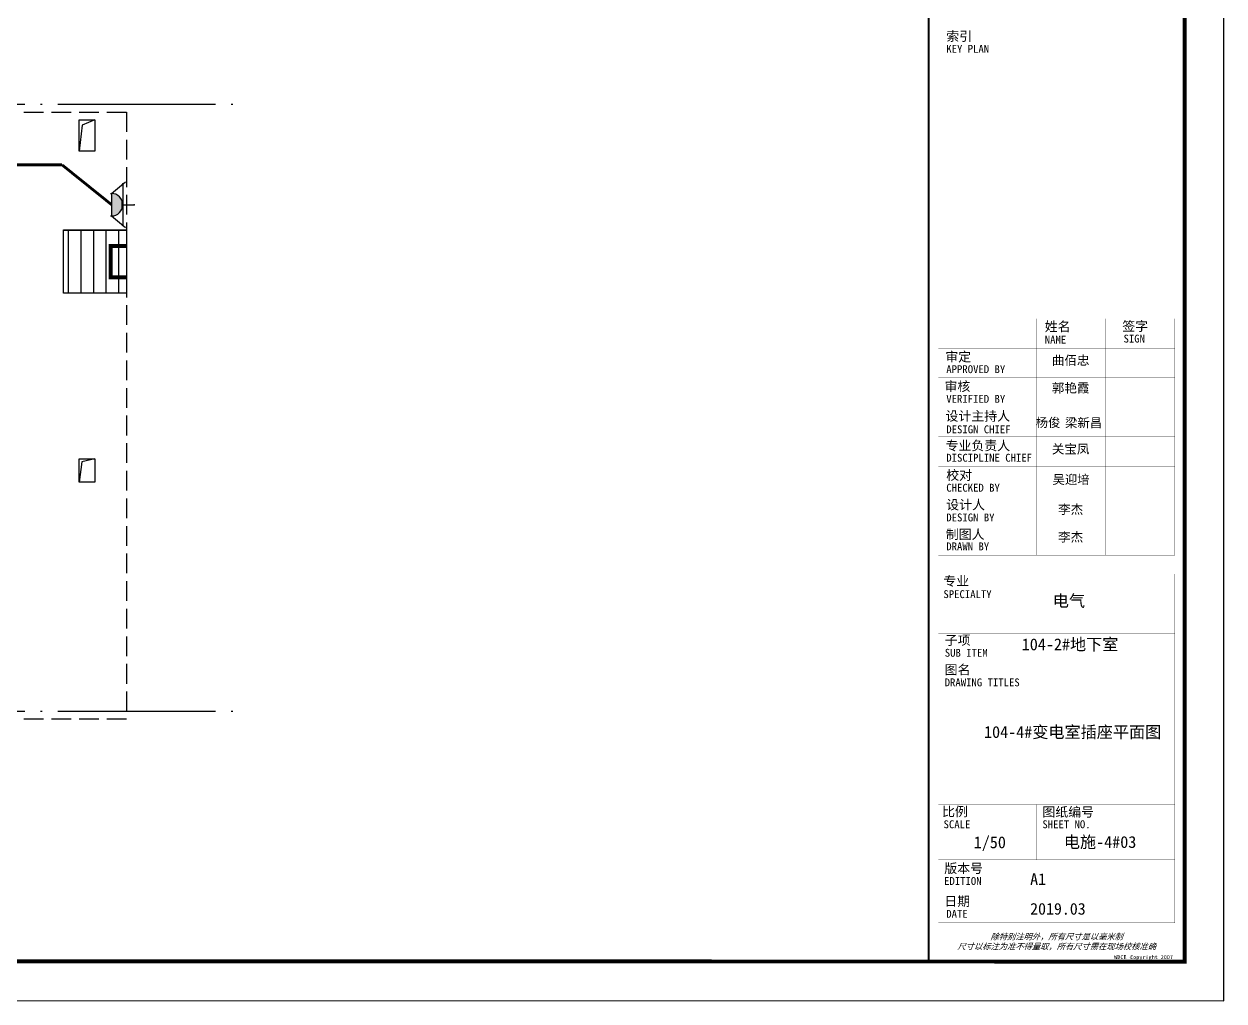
# Model space of a CAD drawing. Extents: x 115799 to 952918, y -190076 to 200966.
# Drawn here: x 460080 to 475310, y 75762 to 88155 of the extents above; entities that cross this region are included whole.
import ezdxf
from ezdxf.enums import TextEntityAlignment as Align

# ---------------------------------------------------------------- set-up
doc = ezdxf.new("R2010")
doc.units = 0
doc.header["$LTSCALE"] = 1000
doc.header["$MEASUREMENT"] = 0
doc.linetypes.add('$0$DASH', pattern=[0.35, 0.25, -0.1])
doc.linetypes.add('DOTE', pattern=[2.42, 2, -0.2, 0.02, -0.2])
for name, color, linetype in [('$0$A-TECH_结构', 21, 'Continuous'), ('00-图签', 7, 'Continuous'), ('00-图签签名_10', 10, 'Continuous'), ('A_AXIS-轴线', 1, 'DOTE'), ('EQUIP-插座', 80, 'Continuous'), ('EQUIP-照明', 3, 'Continuous'), ('SHEET_LINE', 6, 'Continuous'), ('SHEET_TEXT', 7, 'Continuous'), ('WIRE-照明', 1, 'Continuous'), ('字', 7, 'Continuous'), ('看线', 241, 'Continuous'), ('集水坑&', 6, 'Continuous')]:
    doc.layers.add(name, color=color, linetype=linetype)
doc.styles.add('_TCH_LABEL', font='COMPLEX', dxfattribs={"bigfont": 'GBCBIG'})
doc.styles.add('A0-建筑图签$0$hwxh', font='STXIHEI.TTF')
doc.styles.add('华文细黑', font='STXIHEI.TTF', dxfattribs={"height": 10})

# ---------------------------------------------------------------- blocks, each defined once
blk = doc.blocks.new('WDCE Copyright200X')
at = {"const_width": 0.016}
blk.add_lwpolyline([(-10.6, 1.26, 1), (-11.4, 1.26, 1)], format="xyb", close=True, dxfattribs=at)
at = {"style": '华文细黑'}
for s, p in [('WDCE ', (-11.46, 0.5)), ('     Copyright ', (-3.51, 0.5))]:
    blk.add_text(s, height=1, dxfattribs=at).set_placement(p, align=Align.BOTTOM_RIGHT)
blk.add_text('c', height=0.6, dxfattribs=at).set_placement((-11.04, 1.35), align=Align.MIDDLE_CENTER)
blk.add_attdef('200X', text='', height=1, dxfattribs=at).set_placement((-0.45, 0.5), align=Align.BOTTOM_RIGHT)
blk = doc.blocks.new('图签-A1')
at = {"layer": 'SHEET_LINE', "const_width": 0.5}
blk.add_lwpolyline([(-65, -0.17), (0, -0.17), (0, 512.33), (-65, 512.33)], close=True, dxfattribs=at)
at = {"layer": 'SHEET_LINE', "const_width": 0.05}
for points in [[(-62.5, 229.57), (-2.5, 229.57)], [(-62.5, 103.1), (-2.5, 103.1), (-2.5, 163.1), (-62.5, 163.1), (-62.5, 103.1)], [(-37.5, 163.1), (-37.5, 103.1)], [(-20, 163.1), (-20, 103.1)], [(-62.5, 155.6), (-2.5, 155.6)], [(-62.5, 148.1), (-2.5, 148.1)], [(-62.5, 140.6), (-2.5, 140.6)], [(-62.5, 133.1), (-2.5, 133.1)], [(-62.5, 125.6), (-2.5, 125.6)], [(-62.5, 118.1), (-2.5, 118.1)], [(-62.5, 110.6), (-2.5, 110.6)], [(-62.5, 98.33), (-2.5, 98.33), (-2.5, 9.83), (-62.5, 9.83), (-62.5, 98.33)], [(-62.5, 83.33), (-2.5, 83.33)], [(-62.5, 75.83), (-2.5, 75.83)], [(-62.5, 39.83), (-2.5, 39.83)], [(-37.5, 39.83), (-37.5, 25.83)], [(-62.5, 25.83), (-2.5, 25.83)], [(-62.5, 17.83), (-2.5, 17.83)]]:
    blk.add_lwpolyline(points, dxfattribs=at)
at = {"layer": 'SHEET_TEXT'}
blk.add_blockref('WDCE Copyright200X', (-2.5, -0.17), dxfattribs=at).add_auto_attribs({'200X': '2007'})
at = {"layer": '00-图签签名_10', "style": 'A0-建筑图签$0$hwxh'}
blk.add_text('吴迎培', height=2.3, dxfattribs=at).set_placement((-33.52, 123.47), align=Align.TOP_LEFT)
at = {"layer": '00-图签签名_10', "char_height": 2.3, "width": 800, "attachment_point": 5, "style": 'A0-建筑图签$0$hwxh'}
for s, insert in [('杨俊', (-34.67, 136.62)), ('梁新昌', (-25.65, 136.57))]:
    blk.add_mtext(s, dxfattribs=dict(at, insert=insert))
at = {"layer": '00-图签签名_10', "style": 'A0-建筑图签$0$hwxh'}
for tag, p in [('曲佰忠', (-28.76, 153.54)), ('郭艳霞', (-28.76, 146.04)), ('关宝凤', (-28.76, 131.04)), ('李杰', (-28.76, 116.04)), ('李杰', (-28.76, 108.54))]:
    blk.add_attdef(tag, text='', height=2.3, dxfattribs=at).set_placement(p, align=Align.TOP_CENTER)
at = {"layer": 'SHEET_TEXT', "style": '华文细黑'}
for s, height, p in [('索引', 2.4, (-60.5, 235.97)), ('KEY PLAN', 2, (-60.5, 232.57)), ('姓名', 2.4, (-35.5, 162.31)), ('签字', 2.4, (-15.81, 162.4)), ('NAME', 2, (-35.5, 158.79)), ('SIGN', 2, (-15.5, 159.04)), ('审定', 2.4, (-60.73, 154.64)), ('APPROVED BY', 2, (-60.5, 151.28)), ('审核', 2.4, (-60.95, 147.13)), ('VERIFIED BY', 2, (-60.5, 143.75)), ('设计主持人', 2.4, (-60.68, 139.6)), ('DESIGN CHIEF', 2, (-60.5, 136.02)), ('专业负责人', 2.4, (-60.67, 132.1)), ('DISCIPLINE CHIEF', 2, (-60.5, 128.82)), ('校对', 2.4, (-60.5, 124.6)), ('CHECKED BY', 2, (-60.5, 121.21)), ('设计人', 2.4, (-60.5, 117.1)), ('DESIGN BY', 2, (-60.5, 113.67)), ('制图人', 2.4, (-60.61, 109.6)), ('DRAWN BY', 2, (-60.5, 106.33)), ('专业', 2.4, (-61.23, 97.76)), ('SPECIALTY', 2, (-61.23, 94.21)), ('子项', 2.4, (-60.88, 82.75)), ('SUB ITEM', 2, (-60.88, 79.33)), ('图名', 2.4, (-60.91, 75.24)), ('DRAWING TITLES', 2, (-60.91, 71.83)), ('比例', 2.4, (-61.56, 39.26)), ('图纸编号', 2.4, (-36.1, 39.16)), ('SCALE', 2, (-61.19, 35.83)), ('SHEET NO.', 2, (-36.1, 35.83)), ('版本号', 2.4, (-61, 24.86)), ('EDITION', 2, (-61.06, 21.44)), ('日期', 2.4, (-61, 16.52)), ('DATE', 2, (-60.5, 13.1))]:
    blk.add_text(s, height=height, dxfattribs=at).set_placement(p, align=Align.TOP_LEFT)
at = {"layer": 'SHEET_TEXT', "style": '华文细黑', "oblique": 20}
for s, p in [('除特别注明外，所有尺寸是以毫米制', (-32.5, 6.33)), ('尺寸以标注为准不得量取，所有尺寸需在现场校核准确', (-32.5, 3.83))]:
    blk.add_text(s, height=1.5, dxfattribs=at).set_placement(p, align=Align.MIDDLE_CENTER)
at = {"layer": '字', "style": '华文细黑'}
for s, p in [('A1', (-39.21, 19.43)), ('2019.03', (-39.21, 11.9))]:
    blk.add_text(s, height=2.962, dxfattribs=at).set_placement(p)
blk = doc.blocks.new('666')
at = {"layer": '集水坑&', "linetype": 'Continuous'}
h = blk.add_hatch(dxfattribs=at)
h.set_pattern_fill('ANSI31', color=256, scale=100, angle=44.9999)
h.set_pattern_definition([(89.9999, (287608.75, 69353.22), (-158.75, 0.00028), [])])
h.paths.add_polyline_path([(395132, 134149), (395930, 134150), (395932, 133349), (395132, 133349)])
at = {"layer": '$0$A-TECH_结构', "color": 8}
for p, q in [((395532, 135549), (395371, 135481)), ((395532, 131249), (395368, 131207))]:
    blk.add_line(p, q, dxfattribs=at)
for points in [[(395532, 135549), (395532, 135149), (395332, 135149), (395332, 135549), (395532, 135549)], [(395371, 135481), (395332, 135149)], [(395132, 133350), (395132, 134150), (395932, 134150), (395932, 133350), (395132, 133350)], [(395532, 131249), (395532, 130949), (395332, 130949), (395332, 131249), (395532, 131249)], [(395368, 131207), (395332, 130949)]]:
    blk.add_lwpolyline(points, dxfattribs=at)
at = {"linetype": '$0$DASH'}
blk.add_lwpolyline([(395932, 127945), (376432, 127945), (376432, 135645), (395932, 135645)], close=True, dxfattribs=at)
at = {"layer": 'A_AXIS-轴线', "color": 8}
for p, q in [((375703, 135745), (397341, 135745)), ((375703, 128045), (397341, 128045))]:
    blk.add_line(p, q, dxfattribs=at)
at = {"layer": '看线', "color": 8, "const_width": 50}
blk.add_lwpolyline([(395932, 133948), (395732, 133948), (395731, 133548), (395931, 133548)], dxfattribs=at)
at = {"layer": '集水坑&', "linetype": 'Continuous'}
blk.add_lwpolyline([(395132, 133349), (395132, 134149), (395932, 134149), (395932, 133349), (395132, 133349)], dxfattribs=at)
blk = doc.blocks.new('$equip$00001248')
for p, q in [((-0.357, 0.714), (-0.724, 0.277)), ((-0.357, 0.75), (-0.357, 0.714)), ((0.357, 0.714), (-0.357, 0.714)), ((0.357, 0.75), (0.357, 0.714)), ((0.357, 0.714), (0.724, 0.277)), ((0.657, 0.357), (-0.657, 0.357)), ((0, 0.357), (0, 0))]:
    blk.add_line(p, q)
blk.add_arc((0, 0.714), 0.357, 180, 0)
for points in [[(0.309, 0.536), (-0.309, 0.536), (0.357, 0.714), (-0.357, 0.714)], [(0.179, 0.405), (-0.179, 0.405), (0.309, 0.536), (-0.309, 0.536)], [(0, 0.357), (0, 0.357), (0.179, 0.405), (-0.179, 0.405)]]:
    blk.add_solid(points)
at = {"layer": 'EQUIP-照明'}
for p in [(0, 0.714), (-0.657, 0.357), (0, 0), (0.657, 0.357)]:
    blk.add_point(p, dxfattribs=at)
at = {"layer": 'EQUIP-照明', "style": '_TCH_LABEL', "flags": 9}
blk.add_attdef('A', (0, 0), '', height=0.00002, dxfattribs=at)

msp = doc.modelspace()

# ---------------------------------------------------------------- linework, layer by layer
at = {"layer": '00-图签'}
msp.add_lwpolyline([(475310.5, 75762), (475310.5, 105462), (433260.5, 105470.3), (433260.5, 75770.3)], close=True, dxfattribs=at)
at = {"layer": '00-图签', "const_width": 50}
msp.add_lwpolyline([(474810.5, 76262), (474810.5, 104962), (434510.5, 104970.3), (434510.5, 76270.3)], close=True, dxfattribs=at)
at = {"layer": 'WIRE-照明', "linetype": 'Continuous', "const_width": 35}
for points in [[(445950.6, 86368), (460562.5, 86368)], [(460562.5, 86368), (461191.3, 85862.8)]]:
    msp.add_lwpolyline(points, dxfattribs=at)

# ---------------------------------------------------------------- block references
at = {"xscale": 50, "yscale": 50, "zscale": 50}
msp.add_blockref('图签-A1', (474810.5, 76262), dxfattribs=at)
msp.add_blockref('666', (65447, -48607.9))
at = {"layer": 'EQUIP-插座', "xscale": 400, "yscale": 400, "zscale": 400, "rotation": 90}
msp.add_blockref('$equip$00001248', (461477, 85862.8), dxfattribs=at)

# ---------------------------------------------------------------- texts
at = {"color": 2, "style": '华文细黑'}
for s, p in [('电气', (473137.2, 80763.5)), ('104-2#地下室', (472743.6, 80210.8)), ('104-4#变电室插座平面图', (472265, 79098.9)), ('1/50', (472133.9, 77699.8)), ('电施-4#03', (473278.1, 77703.4))]:
    msp.add_text(s, height=150, dxfattribs=at).set_placement(p)
at = {"layer": 'SHEET_TEXT', "style": '华文细黑'}
for tag, p in [('曲佰忠', (473364, 83946.7)), ('郭艳霞', (473364, 83596.8)), ('关宝凤', (473364, 82822.3)), ('李杰', (473364, 82056.4)), ('李杰', (473364, 81706.4))]:
    msp.add_attdef(tag, text='', height=116.7, dxfattribs=at).set_placement(p, align=Align.TOP_CENTER)

doc.saveas('drawing.dxf')
